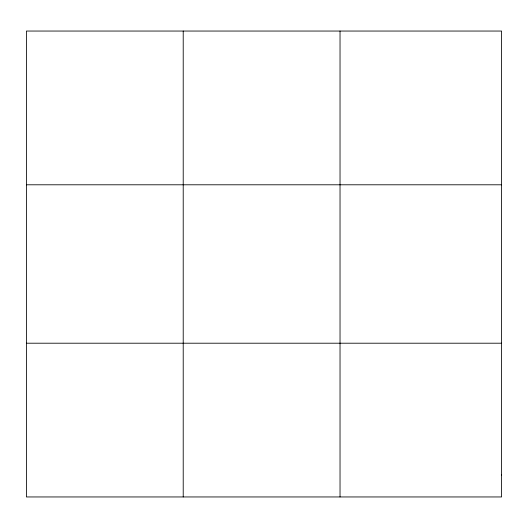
<?xml version="1.0" encoding="UTF-8"?>
<svg xmlns="http://www.w3.org/2000/svg" width="528" height="528" viewBox="0 0 528 528"><rect width="100%" height="100%" fill="white"/><g stroke="black" fill="none" stroke-linecap="round" stroke-linejoin="round"><path stroke-width="0.79" d="M183.216 31.046L183.216 496.954M340.032 31.046L340.032 496.954M26.4 184.793L501.6 184.793M26.4 343.207L501.6 343.207M501.6 474.989L501.6 496.954L26.4 496.954L26.4 31.046L501.6 31.046L501.6 474.989"/></g></svg>
